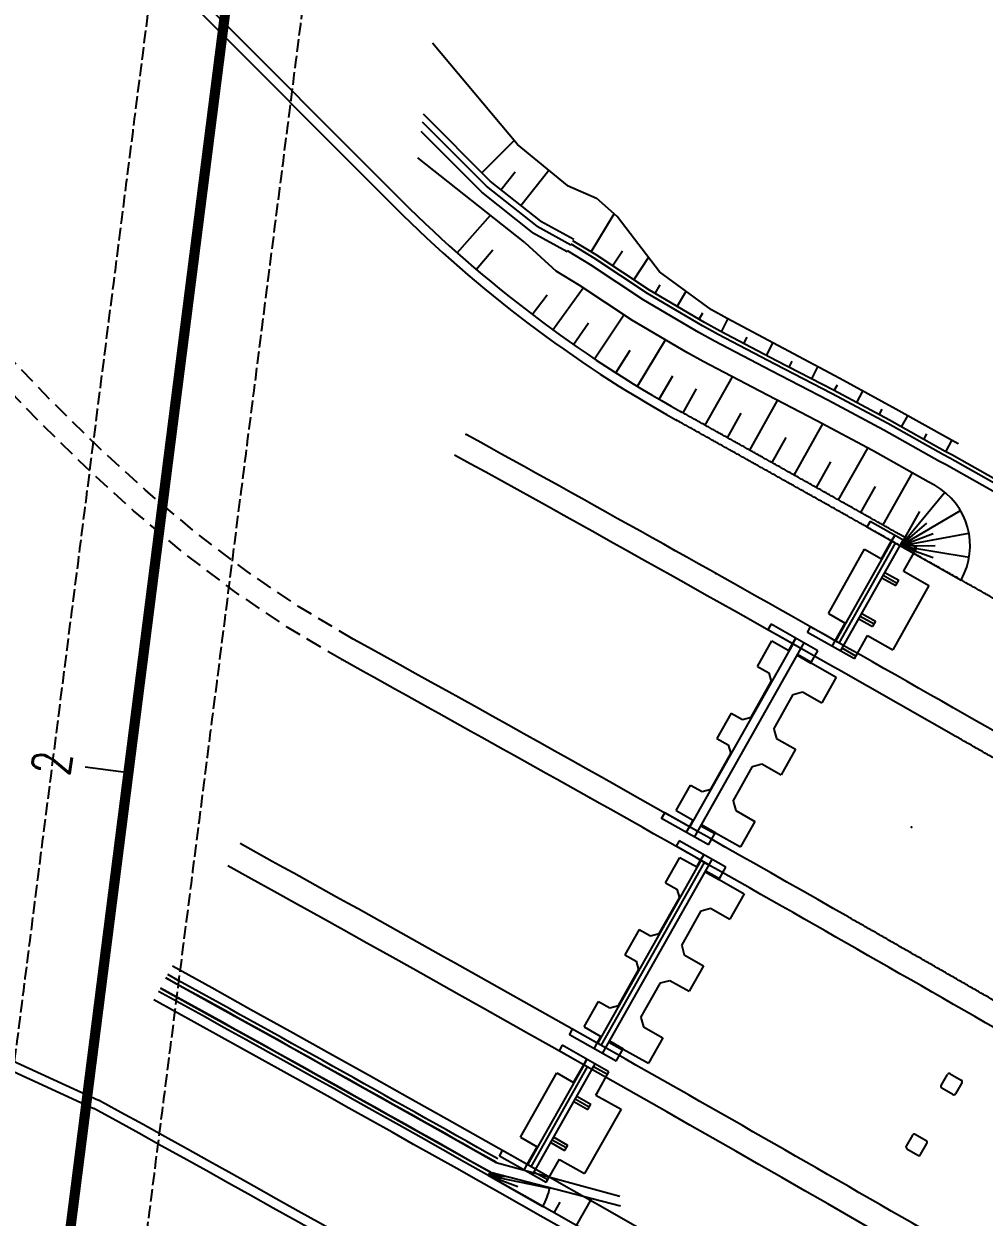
# Model space of a CAD drawing. Header units: inches. Extents: x 499362 to 502582, y 2542122 to 2545349.
# Drawn here: x 500735.1 to 500810.5, y 2543711.2 to 2543804.9 of the extents above; entities that cross this region are included whole.
import ezdxf
from ezdxf.enums import TextEntityAlignment as Align

# ---------------------------------------------------------------- set-up
doc = ezdxf.new("R2010")
doc.units = ezdxf.units.IN
doc.header["$MEASUREMENT"] = 0
doc.linetypes.add('DASHED', pattern=[19.05, 12.7, -6.35])
doc.linetypes.add('SuiDao_XUXIAN', pattern=[1.3, 1, -0.3])
for name, color, linetype in [('0-段落划分', 2, 'Continuous'), ('circle', 3, 'Continuous'), ('station', 6, 'Continuous'), ('zhix', 7, 'Continuous'), ('桥-立柱', 5, 'Continuous'), ('隧道', 6, 'Continuous')]:
    doc.layers.add(name, color=color, linetype=linetype)
doc.styles.add('GTF_XW', font='simplex1.shx', dxfattribs={"width": 0.7, "bigfont": 'hztxt.shx'})

# ---------------------------------------------------------------- blocks, each defined once
blk = doc.blocks.new('A$C035667EC')
at = {"layer": '桥-立柱', "color": 1, "linetype": 'Continuous'}
for p, q in [((500801.532, 2543765.777), (500801.286, 2543765.342)), ((500803.873, 2543763.883), (500801.286, 2543765.342)), ((500805.208, 2543763.705), (500801.532, 2543765.777)), ((500798.844, 2543756.387), (500803.264, 2543764.227)), ((500799.105, 2543756.24), (500803.525, 2543764.08)), ((500799.208, 2543755.608), (500804.119, 2543764.319)), ((500802.434, 2543762.858), (500803.22, 2543764.252)), ((500803.22, 2543764.252), (500803.466, 2543764.687)), ((500803.466, 2543764.687), (500803.22, 2543764.252)), ((500805.085, 2543763.487), (500803.996, 2543764.101)), ((500798.258, 2543758.554), (500801.106, 2543763.607)), ((500801.106, 2543763.607), (500802.434, 2543762.858)), ((500804.324, 2543762.137), (500805.208, 2543763.705)), ((500804.167, 2543761.858), (500804.324, 2543762.137)), ((500802.453, 2543761.363), (500803.542, 2543760.749)), ((500802.567, 2543761.566), (500803.656, 2543760.952)), ((500802.69, 2543761.784), (500803.779, 2543761.17)), ((500803.542, 2543760.749), (500803.779, 2543761.17)), ((500804.177, 2543761.876), (500806.158, 2543760.758)), ((500806.158, 2543760.758), (500803.31, 2543755.706)), ((500798.258, 2543758.554), (500799.586, 2543757.805)), ((500800.76, 2543758.36), (500801.849, 2543757.747)), ((500800.874, 2543758.564), (500801.963, 2543757.95)), ((500793.759, 2543757.708), (500793.513, 2543757.272)), ((500797.435, 2543755.636), (500793.759, 2543757.708)), ((500796.621, 2543757.066), (500796.866, 2543757.502)), ((500799.454, 2543756.043), (500796.866, 2543757.502)), ((500798.798, 2543756.408), (500799.586, 2543757.805)), ((500800.637, 2543758.143), (500801.726, 2543757.529)), ((500801.963, 2543757.95), (500801.726, 2543757.529)), ((500796.101, 2543755.814), (500793.513, 2543757.272)), ((500795.447, 2543756.182), (500795.693, 2543756.618)), ((500795.693, 2543756.618), (500795.447, 2543756.182)), ((500800.297, 2543754.994), (500796.621, 2543757.066)), ((500800.297, 2543754.994), (500801.338, 2543756.841)), ((500801.328, 2543756.823), (500803.31, 2543755.706)), ((500787.39, 2543741.783), (500795.491, 2543756.158)), ((500787.754, 2543741.004), (500796.346, 2543756.25)), ((500792.695, 2543754.405), (500793.824, 2543756.408)), ((500793.824, 2543756.408), (500795.153, 2543755.659)), ((500795.153, 2543755.659), (500795.447, 2543756.182)), ((500797.042, 2543754.939), (500797.435, 2543755.636)), ((500798.555, 2543755.976), (500798.8, 2543756.412)), ((500800.42, 2543755.212), (500799.331, 2543755.825)), ((500795.796, 2543755.274), (500796.885, 2543754.66)), ((500795.845, 2543755.361), (500796.934, 2543754.747)), ((500796.885, 2543754.66), (500797.042, 2543754.939)), ((500796.895, 2543754.678), (500798.877, 2543753.561)), ((500792.695, 2543754.405), (500793.588, 2543753.901)), ((500793.588, 2543753.901), (500793.778, 2543753.22)), ((500792.207, 2543750.432), (500793.778, 2543753.22)), ((500798.877, 2543753.561), (500797.748, 2543751.557)), ((500793.969, 2543749.485), (500795.501, 2543752.203)), ((500795.501, 2543752.203), (500796.236, 2543752.409)), ((500796.236, 2543752.409), (500797.748, 2543751.557)), ((500790.633, 2543750.746), (500789.503, 2543748.742)), ((500790.633, 2543750.746), (500791.526, 2543750.242)), ((500791.526, 2543750.242), (500792.207, 2543750.432)), ((500793.969, 2543749.485), (500794.174, 2543748.75)), ((500789.503, 2543748.742), (500790.396, 2543748.239)), ((500790.396, 2543748.239), (500790.587, 2543747.558)), ((500794.174, 2543748.75), (500795.686, 2543747.898)), ((500789.015, 2543744.77), (500790.587, 2543747.558)), ((500795.686, 2543747.898), (500794.556, 2543745.894)), ((500790.777, 2543743.823), (500792.309, 2543746.541)), ((500792.309, 2543746.541), (500793.045, 2543746.746)), ((500793.045, 2543746.746), (500794.556, 2543745.894)), ((500786.312, 2543743.079), (500787.441, 2543745.083)), ((500787.441, 2543745.083), (500788.334, 2543744.58)), ((500788.334, 2543744.58), (500789.015, 2543744.77)), ((500790.777, 2543743.823), (500790.983, 2543743.087)), ((500785.166, 2543742.462), (500785.412, 2543742.898)), ((500788.843, 2543740.39), (500785.166, 2543742.462)), ((500787.999, 2543741.44), (500785.412, 2543742.898)), ((500786.312, 2543743.079), (500787.641, 2543742.331)), ((500790.983, 2543743.087), (500792.494, 2543742.235)), ((500787.1, 2543741.372), (500787.346, 2543741.808)), ((500787.344, 2543741.805), (500787.641, 2543742.331)), ((500788.255, 2543741.893), (500789.344, 2543741.279)), ((500788.304, 2543741.98), (500789.393, 2543741.366)), ((500792.494, 2543742.235), (500791.365, 2543740.232)), ((500786.542, 2543740.714), (500786.296, 2543740.279)), ((500790.215, 2543738.636), (500786.542, 2543740.714)), ((500788.843, 2543740.39), (500789.393, 2543741.366)), ((500789.383, 2543741.349), (500791.365, 2543740.232)), ((500788.881, 2543738.816), (500786.296, 2543740.279)), ((500788.228, 2543739.186), (500788.474, 2543739.621)), ((500788.474, 2543739.621), (500788.228, 2543739.186)), ((500780.147, 2543724.8), (500788.272, 2543739.161)), ((500780.408, 2543724.652), (500788.533, 2543739.013)), ((500780.51, 2543724.02), (500789.127, 2543739.252)), ((500785.473, 2543737.412), (500786.605, 2543739.414)), ((500786.605, 2543739.414), (500787.933, 2543738.663)), ((500787.933, 2543738.663), (500788.228, 2543739.186)), ((500789.821, 2543737.94), (500790.215, 2543738.636)), ((500788.576, 2543738.277), (500789.663, 2543737.661)), ((500788.625, 2543738.364), (500789.713, 2543737.748)), ((500789.663, 2543737.661), (500789.821, 2543737.94)), ((500789.673, 2543737.679), (500791.653, 2543736.558)), ((500785.473, 2543737.412), (500786.365, 2543736.908)), ((500786.365, 2543736.908), (500786.554, 2543736.226)), ((500784.978, 2543733.441), (500786.554, 2543736.226)), ((500791.653, 2543736.558), (500790.521, 2543734.557)), ((500786.739, 2543732.491), (500788.275, 2543735.207)), ((500788.275, 2543735.207), (500789.011, 2543735.411)), ((500789.011, 2543735.411), (500790.521, 2543734.557)), ((500783.405, 2543733.757), (500782.272, 2543731.755)), ((500783.405, 2543733.757), (500784.297, 2543733.252)), ((500784.297, 2543733.252), (500784.978, 2543733.441)), ((500786.739, 2543732.491), (500786.943, 2543731.755)), ((500782.272, 2543731.755), (500783.164, 2543731.25)), ((500783.164, 2543731.25), (500783.353, 2543730.569)), ((500786.943, 2543731.755), (500788.453, 2543730.901)), ((500781.778, 2543727.784), (500783.353, 2543730.569)), ((500788.453, 2543730.901), (500787.32, 2543728.899)), ((500783.538, 2543726.834), (500785.074, 2543729.549)), ((500785.074, 2543729.549), (500785.81, 2543729.753)), ((500785.81, 2543729.753), (500787.32, 2543728.899)), ((500779.072, 2543726.098), (500780.204, 2543728.099)), ((500780.204, 2543728.099), (500781.096, 2543727.595)), ((500781.096, 2543727.595), (500781.778, 2543727.784)), ((500783.538, 2543726.834), (500783.742, 2543726.098)), ((500777.925, 2543725.482), (500778.171, 2543725.918)), ((500780.756, 2543724.455), (500778.171, 2543725.918)), ((500779.072, 2543726.098), (500780.399, 2543725.347)), ((500783.742, 2543726.098), (500785.252, 2543725.244)), ((500777.356, 2543724.655), (500777.11, 2543724.22)), ((500781.029, 2543722.578), (500777.356, 2543724.655)), ((500781.598, 2543723.405), (500777.925, 2543725.482)), ((500779.857, 2543724.389), (500780.103, 2543724.825)), ((500780.102, 2543724.821), (500780.399, 2543725.347)), ((500781.012, 2543724.908), (500782.1, 2543724.292)), ((500781.062, 2543724.995), (500782.149, 2543724.379)), ((500785.252, 2543725.244), (500784.12, 2543723.242)), ((500779.695, 2543722.758), (500777.11, 2543724.22)), ((500781.598, 2543723.405), (500782.149, 2543724.379)), ((500782.14, 2543724.362), (500784.12, 2543723.242)), ((500774.654, 2543715.269), (500779.085, 2543723.103)), ((500774.915, 2543715.121), (500779.346, 2543722.955)), ((500775.017, 2543714.489), (500779.941, 2543723.193)), ((500778.254, 2543721.735), (500779.042, 2543723.127)), ((500779.042, 2543723.127), (500779.288, 2543723.562)), ((500779.288, 2543723.562), (500779.042, 2543723.127)), ((500780.906, 2543722.36), (500779.818, 2543722.976)), ((500774.071, 2543717.437), (500776.927, 2543722.485)), ((500776.927, 2543722.485), (500778.254, 2543721.735)), ((500780.142, 2543721.011), (500781.029, 2543722.578)), ((500807.115, 2543721.5), (500807.615, 2543722.366)), ((500807.819, 2543722.421), (500808.686, 2543721.922)), ((500779.985, 2543720.732), (500780.142, 2543721.011)), ((500808.037, 2543720.796), (500807.17, 2543721.295)), ((500808.741, 2543721.717), (500808.242, 2543720.851)), ((500778.27, 2543720.24), (500779.358, 2543719.624)), ((500778.385, 2543720.443), (500779.473, 2543719.827)), ((500778.508, 2543720.66), (500779.596, 2543720.045)), ((500779.358, 2543719.624), (500779.596, 2543720.045)), ((500779.995, 2543720.75), (500781.975, 2543719.63)), ((500781.975, 2543719.63), (500779.119, 2543714.582)), ((500774.071, 2543717.437), (500775.398, 2543716.686)), ((500776.573, 2543717.24), (500777.661, 2543716.624)), ((500776.688, 2543717.443), (500777.776, 2543716.827)), ((500804.869, 2543717.601), (500804.37, 2543716.734)), ((500805.94, 2543717.157), (500805.074, 2543717.656)), ((500772.432, 2543715.952), (500772.678, 2543716.387)), ((500775.263, 2543714.924), (500772.678, 2543716.387)), ((500774.609, 2543715.29), (500775.398, 2543716.686)), ((500776.45, 2543717.022), (500777.538, 2543716.407)), ((500777.776, 2543716.827), (500777.538, 2543716.407)), ((500804.425, 2543716.529), (500805.291, 2543716.03)), ((500805.496, 2543716.085), (500805.995, 2543716.952)), ((500776.105, 2543713.874), (500772.432, 2543715.952)), ((500774.364, 2543714.859), (500774.61, 2543715.294)), ((500776.105, 2543713.874), (500777.149, 2543715.719)), ((500777.139, 2543715.702), (500779.119, 2543714.582)), ((500776.228, 2543714.091), (500775.14, 2543714.707))]:
    blk.add_line(p, q, dxfattribs=at)
for centre, start, end in [((500807.745, 2543722.291), 60.05149, 150.05149), ((500808.611, 2543721.792), 330.05149, 60.05149), ((500807.245, 2543721.425), 150.05149, 240.05149), ((500808.112, 2543720.926), 240.05149, 330.05149), ((500804.999, 2543717.526), 60.05149, 150.05149), ((500805.865, 2543717.027), 330.05149, 60.05149), ((500804.5, 2543716.659), 150.05149, 240.05149), ((500805.366, 2543716.16), 240.05149, 330.05149)]:
    blk.add_arc(centre, 0.15, start, end, dxfattribs=at)
blk = doc.blocks.new('A$C3A006F90')
at = {"layer": '0-段落划分', "color": 2}
for p, q in [((500693.426, 2543861.396), (500764.206, 2543790.467)), ((500693.957, 2543861.925), (500764.737, 2543790.997)), ((500634.791, 2543768.902), (500740.948, 2543720.356)), ((500634.497, 2543768.212), (500740.586, 2543719.699))]:
    blk.add_line(p, q, dxfattribs=at)
at = {"layer": '0-段落划分', "color": 2, "linetype": 'Continuous'}
for p, q in [((500771.053, 2543793.166), (500773.589, 2543795.703)), ((500772.55, 2543791.844), (500773.658, 2543793.242)), ((500774.118, 2543790.602), (500776.31, 2543793.37)), ((500777.775, 2543792.165), (500780.046, 2543791.17)), ((500769.101, 2543786.88), (500771.716, 2543789.827)), ((500775.685, 2543789.36), (500778.261, 2543787.937)), ((500779.631, 2543786.956), (500781.441, 2543789.939)), ((500775.028, 2543788.478), (500777.735, 2543786.983)), ((500775.386, 2543788.959), (500778.022, 2543787.504)), ((500774.43, 2543787.676), (500776.879, 2543785.433)), ((500770.61, 2543785.567), (500771.916, 2543787.1)), ((500781.308, 2543785.866), (500782.08, 2543787.031)), ((500782.975, 2543784.761), (500784.139, 2543786.517)), ((500775.002, 2543782.034), (500776.181, 2543783.588)), ((500776.608, 2543780.841), (500779, 2543784.128)), ((500784.658, 2543783.681), (500785.06, 2543784.366)), ((500786.382, 2543782.668), (500787.081, 2543783.859)), ((500779.889, 2543778.554), (500782.196, 2543782.011)), ((500788.107, 2543781.656), (500788.404, 2543782.161)), ((500778.237, 2543779.681), (500779.417, 2543781.375)), ((500789.855, 2543780.684), (500790.375, 2543781.676)), ((500783.26, 2543776.401), (500785.477, 2543780.034)), ((500791.626, 2543779.755), (500791.883, 2543780.245)), ((500781.563, 2543777.461), (500782.695, 2543779.232)), ((500793.398, 2543778.827), (500793.904, 2543779.793)), ((500795.171, 2543777.902), (500795.419, 2543778.379)), ((500784.977, 2543775.376), (500786.053, 2543777.22)), ((500788.594, 2543773.336), (500790.722, 2543777.147)), ((500796.947, 2543776.981), (500797.433, 2543777.919)), ((500786.848, 2543774.311), (500787.898, 2543776.194)), ((500798.721, 2543776.059), (500798.967, 2543776.517)), ((500792.086, 2543771.384), (500794.274, 2543775.293)), ((500800.483, 2543775.112), (500800.97, 2543776.018)), ((500790.34, 2543772.361), (500791.418, 2543774.289)), ((500802.244, 2543774.164), (500802.485, 2543774.613)), ((500795.575, 2543769.429), (500797.826, 2543773.44)), ((500803.997, 2543773.202), (500804.492, 2543774.087)), ((500793.831, 2543770.407), (500794.941, 2543772.389)), ((500805.743, 2543772.227), (500805.99, 2543772.669)), ((500799.063, 2543767.47), (500801.354, 2543771.543)), ((500807.49, 2543771.253), (500807.961, 2543772.146)), ((500797.319, 2543768.45), (500798.455, 2543770.471)), ((500802.549, 2543765.508), (500804.852, 2543769.597)), ((500800.806, 2543766.49), (500801.955, 2543768.531)), ((500803.922, 2543763.874), (500807.397, 2543768.089)), ((500803.922, 2543763.874), (500808.628, 2543766.647)), ((500803.922, 2543763.874), (500805.267, 2543766.251)), ((500804.291, 2543764.526), (500805.452, 2543766.577)), ((500803.922, 2543763.874), (500805.999, 2543765.648)), ((500803.922, 2543763.874), (500809.293, 2543764.872)), ((500803.922, 2543763.874), (500806.48, 2543764.831)), ((500803.922, 2543763.874), (500806.653, 2543763.899)), ((500803.922, 2543763.874), (500808.679, 2543761.188)), ((500803.922, 2543763.874), (500806.497, 2543762.964)), ((500803.922, 2543763.874), (500809.311, 2543762.976)), ((500772.168, 2543715.467), (500781.881, 2543712.821)), ((500771.578, 2543714.422), (500771.726, 2543714.684)), ((500771.578, 2543714.422), (500771.775, 2543714.671)), ((500771.578, 2543714.422), (500771.833, 2543714.656)), ((500771.578, 2543714.422), (500771.903, 2543714.638)), ((500771.578, 2543714.422), (500771.997, 2543714.614)), ((500771.578, 2543714.422), (500772.137, 2543714.578)), ((500771.578, 2543714.422), (500772.382, 2543714.515)), ((500771.578, 2543714.422), (500775.841, 2543712.012)), ((500771.578, 2543714.422), (500773.872, 2543713.566)), ((500771.578, 2543714.422), (500776.378, 2543713.448)), ((500771.578, 2543714.422), (500772.973, 2543714.362)), ((500771.726, 2543714.684), (500781.941, 2543712.051)), ((500778.474, 2543710.519), (500779.675, 2543712.635)), ((500776.734, 2543711.506), (500777.201, 2543712.329))]:
    blk.add_line(p, q, dxfattribs=at)
at = {"layer": '0-段落划分', "color": 2, "linetype": 'DASHED', "lineweight": -3, "ltscale": 0.1, "flags": 128}
for points in [[(500760.934, 2543756.555), (500756.647, 2543759.106), (500752.505, 2543761.923), (500748.494, 2543764.983), (500744.599, 2543768.263), (500740.807, 2543771.738), (500737.104, 2543775.386), (500733.475, 2543779.182), (500729.907, 2543783.102), (500726.387, 2543787.123), (500722.9, 2543791.221), (500719.434, 2543795.371), (500715.977, 2543799.549), (500712.513, 2543803.731), (500709.032, 2543807.893), (500705.52, 2543812.01), (500701.965, 2543816.058), (500698.355, 2543820.012), (500694.677, 2543823.848), (500690.919, 2543827.54), (500687.07, 2543831.064), (500683.117, 2543834.396), (500679.05, 2543837.509), (500674.856, 2543840.38), (500670.525, 2543842.982), (500667.631, 2543844.518)], [(500760.04, 2543754.935), (500755.755, 2543757.483), (500751.613, 2543760.295), (500747.6, 2543763.347), (500743.703, 2543766.616), (500739.908, 2543770.079), (500736.2, 2543773.712), (500732.566, 2543777.492), (500728.992, 2543781.395), (500725.465, 2543785.398), (500721.972, 2543789.476), (500718.499, 2543793.606), (500715.034, 2543797.764), (500711.564, 2543801.926), (500708.076, 2543806.068), (500704.557, 2543810.165), (500700.996, 2543814.194), (500697.38, 2543818.13), (500693.697, 2543821.948), (500689.935, 2543825.625), (500686.082, 2543829.135), (500682.127, 2543832.454), (500678.058, 2543835.558), (500673.865, 2543838.421), (500669.535, 2543841.019), (500666.642, 2543842.553)]]:
    blk.add_lwpolyline(points, dxfattribs=at)
at = {"layer": '0-段落划分', "color": 2, "linetype": 'Continuous', "flags": 128}
for points in [[(500777.775, 2543792.165), (500773.849, 2543795.394), (500767.163, 2543803.331)], [(500775.685, 2543789.36), (500771.708, 2543792.511), (500766.453, 2543797.765)], [(500775.386, 2543788.959), (500771.41, 2543792.11), (500766.374, 2543797.145)], [(500775.028, 2543788.478), (500771.052, 2543791.628), (500766.279, 2543796.401)], [(500774.43, 2543787.676), (500766.017, 2543794.343)], [(500775.386, 2543788.959), (500771.41, 2543792.11), (500770.781, 2543792.739)], [(500775.028, 2543788.478), (500771.052, 2543791.628), (500770.679, 2543792.002)], [(500808.453, 2543771.88), (500808.438, 2543771.889), (500808.438, 2543771.889), (500807.93, 2543772.162), (500807.93, 2543772.162), (500803.558, 2543774.61), (500799.156, 2543777.006), (500794.727, 2543779.354), (500790.303, 2543781.715), (500789.076, 2543782.391), (500789.076, 2543782.391), (500785.004, 2543785.388), (500781.674, 2543789.733), (500780.046, 2543791.17)], [(500815.403, 2543766.458), (500807.797, 2543770.752), (500807.797, 2543770.752), (500807.287, 2543771.021), (500807.287, 2543771.021), (500802.914, 2543773.464), (500798.501, 2543775.837), (500794.051, 2543778.146), (500789.611, 2543780.473), (500788.383, 2543781.147), (500788.383, 2543781.147), (500784.058, 2543783.685), (500779.866, 2543786.463), (500778.054, 2543787.562)], [(500815.402, 2543766.803), (500807.945, 2543771.013), (500807.945, 2543771.013), (500807.434, 2543771.283), (500807.434, 2543771.283), (500803.061, 2543773.725), (500798.647, 2543776.099), (500794.197, 2543778.408), (500789.757, 2543780.735), (500788.529, 2543781.409), (500788.529, 2543781.409), (500784.204, 2543783.947), (500780.011, 2543786.725), (500778.199, 2543787.824)], [(500815.382, 2543765.781), (500807.503, 2543770.229), (500807.503, 2543770.229), (500806.992, 2543770.499), (500806.992, 2543770.499), (500802.62, 2543772.941), (500798.207, 2543775.314), (500793.758, 2543777.622), (500789.318, 2543779.949), (500788.091, 2543780.622), (500788.091, 2543780.622), (500783.767, 2543783.16), (500779.575, 2543785.938), (500777.764, 2543787.036)], [(500806.613, 2543768.628), (500806.603, 2543768.633), (500806.603, 2543768.633), (500806.093, 2543768.903), (500806.093, 2543768.903), (500801.722, 2543771.345), (500797.311, 2543773.717), (500792.864, 2543776.024), (500788.427, 2543778.35), (500787.2, 2543779.023), (500787.2, 2543779.023), (500782.879, 2543781.559), (500778.689, 2543784.335), (500776.879, 2543785.433)], [(500746.241, 2543729.942), (500750.604, 2543727.529), (500754.962, 2543725.108), (500759.318, 2543722.681), (500763.669, 2543720.248), (500768.016, 2543717.807), (500768.016, 2543717.807)], [(500746.241, 2543729.942), (500750.604, 2543727.529), (500754.962, 2543725.108), (500759.318, 2543722.681), (500763.669, 2543720.248), (500768.016, 2543717.807), (500768.016, 2543717.807)], [(500745.806, 2543729.154), (500750.167, 2543726.741), (500754.525, 2543724.322), (500758.879, 2543721.896), (500763.229, 2543719.462), (500767.575, 2543717.022), (500767.575, 2543717.022)], [(500745.806, 2543729.154), (500750.167, 2543726.741), (500754.525, 2543724.322), (500758.879, 2543721.896), (500763.229, 2543719.462), (500767.575, 2543717.022), (500767.575, 2543717.022)], [(500768.016, 2543717.807), (500772.168, 2543715.467)], [(500768.016, 2543717.807), (500772.168, 2543715.467)], [(500767.575, 2543717.022), (500771.726, 2543714.684)], [(500767.575, 2543717.022), (500771.726, 2543714.684)]]:
    blk.add_lwpolyline(points, dxfattribs=at)
at = {"layer": '0-段落划分', "color": 2, "flags": 128}
for points in [[(500804.291, 2543764.526, -0.00001), (500804.098, 2543764.635, -0.000019), (500803.759, 2543764.826, -0.000019), (500803.421, 2543765.017, -0.000019), (500803.082, 2543765.208, -0.000019), (500802.743, 2543765.399, -0.000019), (500802.404, 2543765.59, -0.000019), (500802.065, 2543765.781, -0.00002), (500801.726, 2543765.972, -0.00002), (500801.387, 2543766.163, -0.00002), (500801.048, 2543766.353, -0.00002), (500800.709, 2543766.544, -0.00002), (500800.37, 2543766.735, -0.00002), (500800.031, 2543766.926, -0.000021), (500799.692, 2543767.116, -0.000021), (500799.353, 2543767.307, -0.000021), (500799.013, 2543767.498, -0.000021), (500798.674, 2543767.688, -0.000021), (500798.335, 2543767.879, -0.000021), (500797.996, 2543768.07, -0.000022), (500797.657, 2543768.26, -0.000022), (500797.318, 2543768.451, -0.000022), (500796.978, 2543768.641, -0.000022), (500796.639, 2543768.832, -0.000022), (500796.3, 2543769.022, -0.000022), (500795.961, 2543769.213, -0.000023), (500795.621, 2543769.403, -0.000023), (500795.282, 2543769.593, -0.000023), (500794.943, 2543769.784, -0.000023), (500794.603, 2543769.974, -0.000023), (500794.264, 2543770.164, -0.000023), (500793.925, 2543770.354, -0.000024), (500793.585, 2543770.545, -0.000024), (500793.246, 2543770.735, -0.000024), (500792.907, 2543770.925, -0.000024), (500792.567, 2543771.115, -0.000024), (500792.228, 2543771.305, -0.000024), (500791.888, 2543771.495, -0.000025), (500791.549, 2543771.685, -0.000025), (500791.209, 2543771.875, -0.000025), (500790.87, 2543772.065, -0.000025), (500790.53, 2543772.255, -0.000025), (500790.19, 2543772.445, -0.000025), (500789.851, 2543772.635, -0.000026), (500789.511, 2543772.824, -0.000026), (500789.171, 2543773.014, -0.000026), (500788.832, 2543773.204, -0.000026), (500788.492, 2543773.394, -0.000026), (500788.152, 2543773.583, -0.000026), (500787.813, 2543773.773, -0.000027), (500787.473, 2543773.962, -0.000027), (500787.133, 2543774.152, -0.000027), (500786.657, 2543774.418)], [(500812.873, 2543758.816, -0.000014), (500812.535, 2543759.008, -0.000014), (500812.196, 2543759.199, -0.000014), (500811.858, 2543759.391, -0.000015), (500811.519, 2543759.582, -0.000015), (500811.181, 2543759.774, -0.000015), (500810.842, 2543759.965, -0.000015), (500810.504, 2543760.157, -0.000015), (500810.165, 2543760.348, -0.000015), (500809.827, 2543760.54, -0.000016), (500809.488, 2543760.731, -0.000016), (500809.149, 2543760.922, -0.000016), (500808.811, 2543761.114, -0.000016), (500808.472, 2543761.305, -0.000016), (500808.134, 2543761.496, -0.000016), (500807.795, 2543761.688, -0.000017), (500807.456, 2543761.879, -0.000017), (500807.118, 2543762.07, -0.000017), (500806.779, 2543762.262, -0.000017), (500806.44, 2543762.453, -0.000017), (500806.101, 2543762.644, -0.000017), (500805.763, 2543762.835, -0.000018), (500805.424, 2543763.026, -0.000018), (500805.085, 2543763.217, -0.000018), (500804.746, 2543763.409, -0.000018), (500804.408, 2543763.6, -0.000018), (500804.069, 2543763.791, -0.000018), (500803.73, 2543763.982, -0.000019), (500803.391, 2543764.173, -0.000019), (500803.052, 2543764.364, -0.000019), (500802.713, 2543764.555, -0.000019), (500802.375, 2543764.746, -0.000019), (500802.036, 2543764.936, -0.000019), (500801.697, 2543765.127, -0.00002), (500801.358, 2543765.318, -0.00002), (500801.019, 2543765.509, -0.00002), (500800.68, 2543765.7, -0.00002), (500800.341, 2543765.891, -0.00002), (500800.002, 2543766.081, -0.00002), (500799.663, 2543766.272, -0.000021), (500799.324, 2543766.463, -0.000021), (500798.985, 2543766.653, -0.000021), (500798.646, 2543766.844, -0.000021), (500798.307, 2543767.035, -0.000021), (500797.968, 2543767.225, -0.000021), (500797.629, 2543767.416, -0.000022), (500797.289, 2543767.606, -0.000022), (500796.95, 2543767.797, -0.000022), (500796.611, 2543767.987, -0.000022), (500796.272, 2543768.178, -0.000022), (500795.933, 2543768.368, -0.000022), (500795.594, 2543768.559, -0.000023), (500795.254, 2543768.749, -0.000023), (500794.915, 2543768.939, -0.000023), (500794.576, 2543769.129, -0.000023), (500794.237, 2543769.32, -0.000023), (500793.897, 2543769.51, -0.000023), (500793.558, 2543769.7, -0.000024), (500793.219, 2543769.89, -0.000024), (500792.879, 2543770.08, -0.000024), (500792.54, 2543770.271, -0.000024), (500792.201, 2543770.461, -0.000024), (500791.861, 2543770.651, -0.000024), (500791.522, 2543770.841, -0.000025), (500791.182, 2543771.031, -0.000025), (500790.843, 2543771.221, -0.000025), (500790.503, 2543771.41, -0.000025), (500790.164, 2543771.6, -0.000025), (500789.824, 2543771.79, -0.000025), (500789.485, 2543771.98, -0.000026), (500789.145, 2543772.17, -0.000026), (500788.806, 2543772.359, -0.000026), (500788.466, 2543772.549, -0.000026), (500788.126, 2543772.739, -0.000026), (500787.787, 2543772.928, -0.000026), (500787.447, 2543773.118, -0.000027), (500787.107, 2543773.308, -0.000027), (500786.768, 2543773.497, -0.000027), (500786.291, 2543773.763)], [(500811.515, 2543747.051, -0.000033), (500811.128, 2543747.272, -0.000033), (500810.741, 2543747.493, -0.000033), (500810.354, 2543747.714, -0.000034), (500809.968, 2543747.936, -0.000034), (500809.581, 2543748.157, -0.000034), (500809.194, 2543748.378, -0.000034), (500808.807, 2543748.598, -0.000034), (500808.42, 2543748.819, -0.000035), (500808.033, 2543749.04, -0.000035)], [(500811.78, 2543727.874, -0.000029), (500811.395, 2543728.095, -0.000029), (500811.011, 2543728.316, -0.000029), (500810.627, 2543728.538, -0.000029), (500810.242, 2543728.759, -0.00003), (500809.858, 2543728.98, -0.00003), (500809.473, 2543729.201, -0.00003), (500809.089, 2543729.422, -0.00003), (500808.704, 2543729.643, -0.00003), (500808.32, 2543729.864, -0.000031), (500807.935, 2543730.084, -0.000031), (500807.551, 2543730.305, -0.000031), (500807.166, 2543730.526, -0.000031), (500806.782, 2543730.747, -0.000031), (500806.397, 2543730.967, -0.000032), (500806.012, 2543731.188, -0.000032), (500805.628, 2543731.408, -0.000032), (500805.243, 2543731.629, -0.000032), (500804.858, 2543731.849, -0.000032), (500804.473, 2543732.07, -0.000033), (500804.089, 2543732.29, -0.000033), (500803.704, 2543732.51, -0.000033), (500803.319, 2543732.73, -0.000033), (500802.934, 2543732.95, -0.000033), (500802.549, 2543733.171, -0.000033), (500802.164, 2543733.391, -0.000034), (500801.779, 2543733.611, -0.000034), (500801.395, 2543733.831, -0.000034), (500801.01, 2543734.05, -0.000034), (500800.625, 2543734.27, -0.000034), (500800.24, 2543734.49, -0.000035), (500799.855, 2543734.71, -0.000035)]]:
    blk.add_lwpolyline(points, format="xyb", dxfattribs=at)
at = {"layer": '0-段落划分', "color": 2}
for centre, radius, start, end in [((500834.991, 2543861.103), 100, 224.93977, 240.85665), ((500834.991, 2543861.103), 99.25, 224.93977, 240.85665), ((499218.531, 2540962.97), 3209.451, 59.902336, 61.095892), ((499218.531, 2540962.97), 3207.601, 60.294509, 61.095892), ((499218.531, 2540962.97), 3191.101, 60.294509, 61.095892), ((499218.531, 2540962.97), 3189.251, 59.98369, 61.095892), ((499218.531, 2540962.97), 3172.751, 59.98369, 61.095892), ((499218.531, 2540962.97), 3170.751, 56.28488, 61.095892), ((499218.531, 2540962.97), 3161.001, 60.557763, 61.095892), ((499218.531, 2540962.97), 3161.751, 52.926719, 61.095892), ((499218.531, 2540962.97), 3159.501, 56.533146, 61.095892), ((499218.531, 2540962.97), 3158.751, 56.580879, 61.095892), ((499218.531, 2540962.97), 3149.751, 56.455063, 61.095892), ((499218.531, 2540962.97), 3149.001, 56.407107, 61.095892)]:
    blk.add_arc(centre, radius, start, end, dxfattribs=at)
at = {"layer": '0-段落划分', "color": 2, "linetype": 'Continuous'}
for centre, radius, start, end in [((500803.922, 2543763.874), 5.463, 330.55639, 60.48892), ((499218.531, 2540962.97), 3160.701, 60.557613, 61.095892), ((499218.531, 2540962.97), 3159.801, 60.557613, 61.095892), ((500771.578, 2543714.422), 4.898, 330.5132, 348.94012)]:
    blk.add_arc(centre, radius, start, end, dxfattribs=at)
for p in [(500769.804, 2543772.619), (500789.409, 2543761.705), (500797.046, 2543757.405), (500760.04, 2543754.935), (500779.522, 2543744.09), (500804.775, 2543741.774), (500787.111, 2543739.817)]:
    blk.add_point(p, dxfattribs=at)
blk.add_blockref('A$C035667EC', (0, 0), dxfattribs=at)

msp = doc.modelspace()

# ---------------------------------------------------------------- linework, layer by layer
at = {"layer": 'circle', "flags": 128}
msp.add_lwpolyline([(501098.743, 2542641.999), (501070.025, 2543056.238), (500722.147, 2543579.966), (500789.695, 2544110.557), (500796.253, 2544564.61), (500780.137, 2544704.358), (500785.154, 2545040.056)], dxfattribs=at)
at = {"layer": 'station'}
msp.add_line((500743.291, 2543746.05), (500739.889, 2543746.483), dxfattribs=at)
at = {"layer": 'zhix', "const_width": 0.8, "flags": 128}
msp.add_lwpolyline([(500738.359, 2543707.314), (500779.058, 2544027.005, 0.028053)], format="xyb", dxfattribs=at)
at = {"layer": '隧道', "linetype": 'SuiDao_XUXIAN', "flags": 128}
for points in [[(500744.745, 2543546.658), (500744.369, 2543547.61), (500743.998, 2543548.565), (500743.63, 2543549.52), (500743.267, 2543550.478), (500742.907, 2543551.436), (500742.55, 2543552.396), (500742.198, 2543553.358), (500741.85, 2543554.321), (500741.505, 2543555.285), (500741.165, 2543556.251), (500740.828, 2543557.218), (500740.495, 2543558.186), (500740.166, 2543559.156), (500739.84, 2543560.127), (500739.519, 2543561.099), (500739.202, 2543562.073), (500738.888, 2543563.047), (500738.579, 2543564.023), (500738.273, 2543565.001), (500737.971, 2543565.979), (500737.673, 2543566.959), (500737.379, 2543567.94), (500737.089, 2543568.922), (500736.803, 2543569.905), (500736.521, 2543570.89), (500736.243, 2543571.875), (500735.968, 2543572.862), (500735.698, 2543573.849), (500735.432, 2543574.838), (500735.169, 2543575.828), (500734.911, 2543576.819), (500734.656, 2543577.81), (500734.406, 2543578.803), (500734.159, 2543579.797), (500733.917, 2543580.792), (500733.678, 2543581.788), (500733.443, 2543582.785), (500733.213, 2543583.782), (500732.986, 2543584.781), (500732.763, 2543585.78), (500732.545, 2543586.781), (500732.33, 2543587.782), (500732.119, 2543588.784), (500731.913, 2543589.787), (500731.71, 2543590.791), (500731.512, 2543591.795), (500731.317, 2543592.801), (500731.126, 2543593.807), (500730.94, 2543594.814), (500730.757, 2543595.821), (500730.579, 2543596.83), (500730.405, 2543597.839), (500730.234, 2543598.848), (500730.068, 2543599.859), (500729.906, 2543600.87), (500729.747, 2543601.882), (500729.593, 2543602.894), (500729.443, 2543603.907), (500729.297, 2543604.92), (500729.155, 2543605.934), (500729.017, 2543606.949), (500728.883, 2543607.964), (500728.753, 2543608.98), (500728.627, 2543609.996), (500728.505, 2543611.013), (500728.388, 2543612.03), (500728.274, 2543613.048), (500728.165, 2543614.066), (500728.059, 2543615.085), (500727.958, 2543616.104), (500727.86, 2543617.123), (500727.767, 2543618.143), (500727.678, 2543619.163), (500727.593, 2543620.183), (500727.512, 2543621.204), (500727.435, 2543622.225), (500727.362, 2543623.247), (500727.293, 2543624.268), (500727.229, 2543625.29), (500727.168, 2543626.312), (500727.112, 2543627.335), (500727.059, 2543628.358), (500727.011, 2543629.38), (500726.967, 2543630.403), (500726.927, 2543631.427), (500726.891, 2543632.45), (500726.859, 2543633.474), (500726.831, 2543634.497), (500726.807, 2543635.521), (500726.788, 2543636.545), (500726.772, 2543637.569), (500726.761, 2543638.592), (500726.753, 2543639.616), (500726.75, 2543640.639), (500726.75, 2543641.662), (500726.755, 2543642.684), (500726.763, 2543643.706), (500726.775, 2543644.728), (500726.79, 2543645.749), (500726.809, 2543646.77), (500726.832, 2543647.79), (500726.858, 2543648.811), (500726.888, 2543649.83), (500726.921, 2543650.849), (500726.957, 2543651.868), (500726.996, 2543652.886), (500727.039, 2543653.904), (500727.085, 2543654.921), (500727.134, 2543655.938), (500727.186, 2543656.954), (500727.24, 2543657.97), (500727.298, 2543658.986), (500727.359, 2543660), (500727.422, 2543661.015), (500727.488, 2543662.028), (500727.556, 2543663.042), (500727.628, 2543664.054), (500727.701, 2543665.067), (500727.777, 2543666.078), (500727.856, 2543667.09), (500727.937, 2543668.1), (500728.02, 2543669.11), (500728.105, 2543670.12), (500728.193, 2543671.129), (500728.283, 2543672.137), (500728.374, 2543673.145), (500728.468, 2543674.153), (500728.564, 2543675.16), (500728.661, 2543676.166), (500728.76, 2543677.172), (500728.861, 2543678.178), (500728.964, 2543679.182), (500729.068, 2543680.187), (500729.174, 2543681.191), (500729.282, 2543682.194), (500729.39, 2543683.197), (500729.501, 2543684.199), (500729.612, 2543685.201), (500729.725, 2543686.202), (500729.839, 2543687.203), (500729.954, 2543688.204), (500730.071, 2543689.203), (500730.188, 2543690.203), (500730.306, 2543691.202), (500730.426, 2543692.2), (500730.546, 2543693.199), (500730.667, 2543694.196), (500730.789, 2543695.193), (500730.911, 2543696.19), (500731.034, 2543697.187), (500731.158, 2543698.183), (500731.282, 2543699.178), (500731.406, 2543700.173), (500731.531, 2543701.168), (500731.657, 2543702.162), (500731.783, 2543703.156), (500731.908, 2543704.15), (500732.035, 2543705.143), (500732.161, 2543706.136), (500732.287, 2543707.128), (500732.413, 2543708.12), (500732.54, 2543709.112), (500732.666, 2543710.104), (500732.792, 2543711.096), (500732.919, 2543712.088), (500733.045, 2543713.08), (500733.171, 2543714.072), (500733.297, 2543715.064), (500733.424, 2543716.056), (500733.55, 2543717.048), (500733.676, 2543718.04), (500733.803, 2543719.032), (500733.929, 2543720.024), (500734.055, 2543721.016), (500734.181, 2543722.008), (500734.308, 2543723), (500734.434, 2543723.992), (500734.56, 2543724.984), (500734.687, 2543725.976), (500734.813, 2543726.968), (500734.939, 2543727.96), (500735.065, 2543728.952), (500735.192, 2543729.944), (500735.318, 2543730.936), (500735.444, 2543731.928), (500735.571, 2543732.92), (500735.697, 2543733.912), (500735.823, 2543734.904), (500735.949, 2543735.896), (500736.076, 2543736.888), (500736.202, 2543737.88), (500736.328, 2543738.872), (500736.455, 2543739.864), (500736.581, 2543740.856), (500736.707, 2543741.848), (500736.833, 2543742.84), (500736.96, 2543743.832), (500737.086, 2543744.824), (500737.212, 2543745.816), (500737.339, 2543746.808), (500737.465, 2543747.8), (500737.591, 2543748.792), (500737.717, 2543749.784), (500737.844, 2543750.776), (500737.97, 2543751.768), (500738.096, 2543752.76), (500738.223, 2543753.752), (500738.349, 2543754.744), (500738.475, 2543755.736), (500738.601, 2543756.728), (500738.728, 2543757.72), (500738.854, 2543758.712), (500738.98, 2543759.704), (500739.107, 2543760.696), (500739.233, 2543761.688), (500739.359, 2543762.68), (500739.486, 2543763.672), (500739.612, 2543764.664), (500739.738, 2543765.656), (500739.864, 2543766.648), (500739.991, 2543767.64), (500740.117, 2543768.632), (500740.243, 2543769.624), (500740.37, 2543770.616), (500740.496, 2543771.608), (500740.622, 2543772.6), (500740.748, 2543773.592), (500740.875, 2543774.584), (500741.001, 2543775.576), (500741.127, 2543776.568), (500741.254, 2543777.56), (500741.38, 2543778.552), (500741.506, 2543779.544), (500741.632, 2543780.536), (500741.759, 2543781.528), (500741.885, 2543782.52), (500742.011, 2543783.512), (500742.138, 2543784.504), (500742.264, 2543785.496), (500742.39, 2543786.488), (500742.516, 2543787.48), (500742.643, 2543788.472), (500742.769, 2543789.464), (500742.895, 2543790.456), (500743.022, 2543791.448), (500743.148, 2543792.44), (500743.274, 2543793.432), (500743.4, 2543794.424), (500743.527, 2543795.416), (500743.653, 2543796.408), (500743.779, 2543797.4), (500743.906, 2543798.392), (500744.032, 2543799.384), (500744.158, 2543800.376), (500744.284, 2543801.368), (500744.411, 2543802.36), (500744.537, 2543803.352), (500744.663, 2543804.344), (500744.79, 2543805.336), (500744.916, 2543806.328), (500745.042, 2543807.32), (500745.168, 2543808.312), (500745.295, 2543809.304), (500745.421, 2543810.296), (500745.547, 2543811.288), (500745.674, 2543812.28), (500745.8, 2543813.272), (500745.926, 2543814.264), (500746.052, 2543815.256), (500746.179, 2543816.248), (500746.305, 2543817.24), (500746.431, 2543818.232), (500746.558, 2543819.224), (500746.684, 2543820.216), (500746.81, 2543821.208), (500746.936, 2543822.2), (500747.063, 2543823.192), (500747.189, 2543824.184), (500747.315, 2543825.176), (500747.442, 2543826.168), (500747.568, 2543827.16), (500747.694, 2543828.152), (500747.821, 2543829.144), (500747.947, 2543830.136), (500748.073, 2543831.128), (500748.199, 2543832.12), (500748.326, 2543833.112), (500748.452, 2543834.104), (500748.578, 2543835.096), (500748.705, 2543836.088), (500748.831, 2543837.08), (500748.957, 2543838.072), (500749.083, 2543839.064), (500749.21, 2543840.056), (500749.336, 2543841.048), (500749.462, 2543842.04), (500749.589, 2543843.032), (500749.715, 2543844.024), (500749.841, 2543845.016), (500749.967, 2543846.008), (500750.094, 2543847), (500750.22, 2543847.992), (500750.346, 2543848.984), (500750.473, 2543849.976), (500750.599, 2543850.968), (500750.725, 2543851.96), (500750.851, 2543852.952), (500750.978, 2543853.944), (500751.104, 2543854.936), (500751.23, 2543855.928), (500751.357, 2543856.92), (500751.483, 2543857.912), (500751.609, 2543858.903), (500751.735, 2543859.895), (500751.862, 2543860.887), (500751.988, 2543861.879), (500752.114, 2543862.871), (500752.241, 2543863.863), (500752.367, 2543864.855), (500752.493, 2543865.847), (500752.619, 2543866.839), (500752.746, 2543867.831), (500752.872, 2543868.823), (500752.998, 2543869.815), (500753.125, 2543870.807), (500753.251, 2543871.799), (500753.377, 2543872.791), (500753.503, 2543873.783), (500753.63, 2543874.775), (500753.756, 2543875.767), (500753.882, 2543876.759), (500754.009, 2543877.751), (500754.135, 2543878.743), (500754.261, 2543879.735), (500754.387, 2543880.727), (500754.514, 2543881.719), (500754.64, 2543882.711), (500754.766, 2543883.703), (500754.893, 2543884.695), (500755.019, 2543885.687), (500755.145, 2543886.679), (500755.272, 2543887.671), (500755.398, 2543888.663), (500755.524, 2543889.655), (500755.65, 2543890.647), (500755.777, 2543891.639), (500755.903, 2543892.631), (500756.029, 2543893.623), (500756.156, 2543894.615), (500756.282, 2543895.607), (500756.408, 2543896.599), (500756.534, 2543897.591), (500756.661, 2543898.583), (500756.787, 2543899.575), (500756.913, 2543900.567), (500757.04, 2543901.559), (500757.166, 2543902.551), (500757.292, 2543903.543), (500757.418, 2543904.535), (500757.545, 2543905.527), (500757.671, 2543906.519), (500757.797, 2543907.511), (500757.924, 2543908.503), (500758.05, 2543909.495), (500758.176, 2543910.487), (500758.302, 2543911.479), (500758.429, 2543912.471), (500758.555, 2543913.463), (500758.681, 2543914.455), (500758.808, 2543915.447), (500758.934, 2543916.439), (500759.06, 2543917.431), (500759.186, 2543918.423), (500759.313, 2543919.415), (500759.439, 2543920.407), (500759.565, 2543921.399), (500759.692, 2543922.391), (500759.818, 2543923.383), (500759.944, 2543924.375), (500760.07, 2543925.367), (500760.197, 2543926.359), (500760.323, 2543927.351), (500760.449, 2543928.343), (500760.576, 2543929.335), (500760.702, 2543930.327), (500760.828, 2543931.319), (500760.954, 2543932.311), (500761.081, 2543933.303), (500761.207, 2543934.295), (500761.333, 2543935.287), (500761.46, 2543936.279), (500761.586, 2543937.271), (500761.712, 2543938.263), (500761.838, 2543939.255), (500761.965, 2543940.247), (500762.091, 2543941.239), (500762.217, 2543942.231), (500762.344, 2543943.223), (500762.47, 2543944.215), (500762.596, 2543945.207), (500762.722, 2543946.199), (500762.849, 2543947.191), (500762.975, 2543948.183), (500763.101, 2543949.175), (500763.228, 2543950.167), (500763.354, 2543951.159), (500763.48, 2543952.151), (500763.607, 2543953.143), (500763.733, 2543954.135), (500763.859, 2543955.127), (500763.985, 2543956.119), (500764.112, 2543957.111), (500764.238, 2543958.103), (500764.364, 2543959.095), (500764.491, 2543960.087), (500764.617, 2543961.079), (500764.743, 2543962.071), (500764.869, 2543963.063), (500764.996, 2543964.055), (500765.122, 2543965.047), (500765.248, 2543966.039), (500765.375, 2543967.031), (500765.501, 2543968.023), (500765.627, 2543969.015), (500765.753, 2543970.007), (500765.88, 2543970.999), (500766.006, 2543971.991), (500766.132, 2543972.983), (500766.259, 2543973.975), (500766.385, 2543974.967), (500766.511, 2543975.959), (500766.637, 2543976.951), (500766.764, 2543977.943), (500766.89, 2543978.935), (500767.016, 2543979.927), (500767.143, 2543980.919), (500767.269, 2543981.911), (500767.395, 2543982.903), (500767.521, 2543983.895), (500767.648, 2543984.887), (500767.774, 2543985.879), (500767.9, 2543986.871), (500768.027, 2543987.863), (500768.153, 2543988.855), (500768.279, 2543989.847), (500768.405, 2543990.839), (500768.532, 2543991.831), (500768.658, 2543992.823), (500768.784, 2543993.815), (500768.911, 2543994.807)], [(500755.901, 2543551.077), (500755.543, 2543551.985), (500755.189, 2543552.895), (500754.839, 2543553.806), (500754.492, 2543554.718), (500754.149, 2543555.632), (500753.81, 2543556.547), (500753.474, 2543557.463), (500753.142, 2543558.381), (500752.814, 2543559.3), (500752.489, 2543560.221), (500752.168, 2543561.142), (500751.85, 2543562.065), (500751.537, 2543562.989), (500751.227, 2543563.915), (500750.921, 2543564.842), (500750.618, 2543565.77), (500750.319, 2543566.699), (500750.024, 2543567.629), (500749.733, 2543568.56), (500749.445, 2543569.493), (500749.161, 2543570.427), (500748.881, 2543571.362), (500748.605, 2543572.298), (500748.332, 2543573.235), (500748.063, 2543574.173), (500747.798, 2543575.112), (500747.536, 2543576.053), (500747.279, 2543576.994), (500747.025, 2543577.937), (500746.775, 2543578.88), (500746.528, 2543579.824), (500746.286, 2543580.77), (500746.047, 2543581.716), (500745.812, 2543582.663), (500745.581, 2543583.612), (500745.353, 2543584.561), (500745.13, 2543585.511), (500744.91, 2543586.462), (500744.694, 2543587.413), (500744.481, 2543588.366), (500744.273, 2543589.32), (500744.069, 2543590.274), (500743.868, 2543591.229), (500743.671, 2543592.185), (500743.478, 2543593.142), (500743.288, 2543594.099), (500743.103, 2543595.057), (500742.921, 2543596.016), (500742.744, 2543596.976), (500742.57, 2543597.936), (500742.4, 2543598.897), (500742.233, 2543599.859), (500742.071, 2543600.822), (500741.912, 2543601.785), (500741.758, 2543602.748), (500741.607, 2543603.713), (500741.46, 2543604.677), (500741.317, 2543605.643), (500741.177, 2543606.609), (500741.042, 2543607.575), (500740.91, 2543608.543), (500740.783, 2543609.51), (500740.659, 2543610.478), (500740.539, 2543611.447), (500740.423, 2543612.416), (500740.311, 2543613.385), (500740.203, 2543614.355), (500740.098, 2543615.326), (500739.998, 2543616.297), (500739.901, 2543617.268), (500739.808, 2543618.239), (500739.719, 2543619.211), (500739.634, 2543620.184), (500739.553, 2543621.156), (500739.476, 2543622.129), (500739.403, 2543623.102), (500739.333, 2543624.076), (500739.268, 2543625.05), (500739.206, 2543626.024), (500739.149, 2543626.998), (500739.095, 2543627.973), (500739.045, 2543628.947), (500738.999, 2543629.922), (500738.957, 2543630.897), (500738.918, 2543631.873), (500738.884, 2543632.848), (500738.854, 2543633.824), (500738.827, 2543634.799), (500738.805, 2543635.775), (500738.786, 2543636.751), (500738.771, 2543637.727), (500738.76, 2543638.703), (500738.753, 2543639.679), (500738.75, 2543640.656), (500738.75, 2543641.633), (500738.754, 2543642.611), (500738.762, 2543643.589), (500738.773, 2543644.567), (500738.788, 2543645.545), (500738.807, 2543646.524), (500738.828, 2543647.503), (500738.854, 2543648.483), (500738.882, 2543649.462), (500738.914, 2543650.442), (500738.949, 2543651.422), (500738.987, 2543652.402), (500739.028, 2543653.383), (500739.072, 2543654.363), (500739.119, 2543655.344), (500739.169, 2543656.325), (500739.222, 2543657.307), (500739.278, 2543658.288), (500739.336, 2543659.27), (500739.398, 2543660.251), (500739.461, 2543661.233), (500739.528, 2543662.216), (500739.597, 2543663.198), (500739.668, 2543664.18), (500739.742, 2543665.163), (500739.819, 2543666.146), (500739.898, 2543667.129), (500739.978, 2543668.112), (500740.062, 2543669.095), (500740.147, 2543670.079), (500740.234, 2543671.062), (500740.324, 2543672.046), (500740.415, 2543673.03), (500740.509, 2543674.014), (500740.604, 2543674.999), (500740.701, 2543675.983), (500740.8, 2543676.968), (500740.901, 2543677.952), (500741.003, 2543678.937), (500741.107, 2543679.922), (500741.213, 2543680.908), (500741.319, 2543681.893), (500741.428, 2543682.879), (500741.538, 2543683.865), (500741.649, 2543684.851), (500741.761, 2543685.837), (500741.875, 2543686.824), (500741.99, 2543687.81), (500742.106, 2543688.797), (500742.222, 2543689.784), (500742.34, 2543690.772), (500742.459, 2543691.759), (500742.579, 2543692.747), (500742.7, 2543693.735), (500742.821, 2543694.723), (500742.943, 2543695.712), (500743.066, 2543696.701), (500743.189, 2543697.69), (500743.313, 2543698.679), (500743.438, 2543699.669), (500743.562, 2543700.659), (500743.688, 2543701.649), (500743.813, 2543702.64), (500743.939, 2543703.63), (500744.065, 2543704.622), (500744.191, 2543705.613), (500744.317, 2543706.605), (500744.444, 2543707.597), (500744.57, 2543708.589), (500744.696, 2543709.581), (500744.822, 2543710.573), (500744.949, 2543711.565), (500745.075, 2543712.557), (500745.201, 2543713.549), (500745.328, 2543714.541), (500745.454, 2543715.533), (500745.58, 2543716.525), (500745.706, 2543717.517), (500745.833, 2543718.509), (500745.959, 2543719.501), (500746.085, 2543720.493), (500746.212, 2543721.485), (500746.338, 2543722.477), (500746.464, 2543723.469), (500746.59, 2543724.461), (500746.717, 2543725.453), (500746.843, 2543726.445), (500746.969, 2543727.437), (500747.096, 2543728.429), (500747.222, 2543729.421), (500747.348, 2543730.413), (500747.475, 2543731.405), (500747.601, 2543732.397), (500747.727, 2543733.389), (500747.853, 2543734.381), (500747.98, 2543735.373), (500748.106, 2543736.365), (500748.232, 2543737.357), (500748.359, 2543738.349), (500748.485, 2543739.341), (500748.611, 2543740.333), (500748.737, 2543741.325), (500748.864, 2543742.317), (500748.99, 2543743.309), (500749.116, 2543744.301), (500749.243, 2543745.293), (500749.369, 2543746.285), (500749.495, 2543747.277), (500749.621, 2543748.269), (500749.748, 2543749.261), (500749.874, 2543750.253), (500750, 2543751.245), (500750.127, 2543752.237), (500750.253, 2543753.229), (500750.379, 2543754.221), (500750.505, 2543755.213), (500750.632, 2543756.205), (500750.758, 2543757.197), (500750.884, 2543758.189), (500751.011, 2543759.181), (500751.137, 2543760.173), (500751.263, 2543761.165), (500751.389, 2543762.157), (500751.516, 2543763.149), (500751.642, 2543764.141), (500751.768, 2543765.133), (500751.895, 2543766.125), (500752.021, 2543767.117), (500752.147, 2543768.109), (500752.273, 2543769.101), (500752.4, 2543770.093), (500752.526, 2543771.085), (500752.652, 2543772.077), (500752.779, 2543773.069), (500752.905, 2543774.061), (500753.031, 2543775.053), (500753.157, 2543776.045), (500753.284, 2543777.037), (500753.41, 2543778.029), (500753.536, 2543779.021), (500753.663, 2543780.013), (500753.789, 2543781.005), (500753.915, 2543781.997), (500754.041, 2543782.989), (500754.168, 2543783.981), (500754.294, 2543784.973), (500754.42, 2543785.965), (500754.547, 2543786.956), (500754.673, 2543787.948), (500754.799, 2543788.94), (500754.925, 2543789.932), (500755.052, 2543790.924), (500755.178, 2543791.916), (500755.304, 2543792.908), (500755.431, 2543793.9), (500755.557, 2543794.892), (500755.683, 2543795.884), (500755.81, 2543796.876), (500755.936, 2543797.868), (500756.062, 2543798.86), (500756.188, 2543799.852), (500756.315, 2543800.844), (500756.441, 2543801.836), (500756.567, 2543802.828), (500756.694, 2543803.82), (500756.82, 2543804.812), (500756.946, 2543805.804), (500757.072, 2543806.796), (500757.199, 2543807.788), (500757.325, 2543808.78), (500757.451, 2543809.772), (500757.578, 2543810.764), (500757.704, 2543811.756), (500757.83, 2543812.748), (500757.956, 2543813.74), (500758.083, 2543814.732), (500758.209, 2543815.724), (500758.335, 2543816.716), (500758.462, 2543817.708), (500758.588, 2543818.7), (500758.714, 2543819.692), (500758.84, 2543820.684), (500758.967, 2543821.676), (500759.093, 2543822.668), (500759.219, 2543823.66), (500759.346, 2543824.652), (500759.472, 2543825.644), (500759.598, 2543826.636), (500759.724, 2543827.628), (500759.851, 2543828.62), (500759.977, 2543829.612), (500760.103, 2543830.604), (500760.23, 2543831.596), (500760.356, 2543832.588), (500760.482, 2543833.58), (500760.608, 2543834.572), (500760.735, 2543835.564), (500760.861, 2543836.556), (500760.987, 2543837.548), (500761.114, 2543838.54), (500761.24, 2543839.532), (500761.366, 2543840.524), (500761.492, 2543841.516), (500761.619, 2543842.508), (500761.745, 2543843.5), (500761.871, 2543844.492), (500761.998, 2543845.484), (500762.124, 2543846.476), (500762.25, 2543847.468), (500762.376, 2543848.46), (500762.503, 2543849.452), (500762.629, 2543850.444), (500762.755, 2543851.436), (500762.882, 2543852.428), (500763.008, 2543853.42), (500763.134, 2543854.412), (500763.26, 2543855.404), (500763.387, 2543856.396), (500763.513, 2543857.388), (500763.639, 2543858.38), (500763.766, 2543859.372), (500763.892, 2543860.364), (500764.018, 2543861.356), (500764.145, 2543862.348), (500764.271, 2543863.34), (500764.397, 2543864.332), (500764.523, 2543865.324), (500764.65, 2543866.316), (500764.776, 2543867.308), (500764.902, 2543868.3), (500765.029, 2543869.292), (500765.155, 2543870.284), (500765.281, 2543871.276), (500765.407, 2543872.268), (500765.534, 2543873.26), (500765.66, 2543874.252), (500765.786, 2543875.244), (500765.913, 2543876.236), (500766.039, 2543877.228), (500766.165, 2543878.22), (500766.291, 2543879.212), (500766.418, 2543880.204), (500766.544, 2543881.196), (500766.67, 2543882.188), (500766.797, 2543883.18), (500766.923, 2543884.172), (500767.049, 2543885.164), (500767.175, 2543886.156), (500767.302, 2543887.148), (500767.428, 2543888.14), (500767.554, 2543889.132), (500767.681, 2543890.124), (500767.807, 2543891.116), (500767.933, 2543892.108), (500768.059, 2543893.1), (500768.186, 2543894.092), (500768.312, 2543895.084), (500768.438, 2543896.076), (500768.565, 2543897.068), (500768.691, 2543898.06), (500768.817, 2543899.052), (500768.943, 2543900.044), (500769.07, 2543901.036), (500769.196, 2543902.028), (500769.322, 2543903.02), (500769.449, 2543904.012), (500769.575, 2543905.004), (500769.701, 2543905.996), (500769.827, 2543906.988), (500769.954, 2543907.98), (500770.08, 2543908.972), (500770.206, 2543909.964), (500770.333, 2543910.956), (500770.459, 2543911.948), (500770.585, 2543912.94), (500770.711, 2543913.932), (500770.838, 2543914.924), (500770.964, 2543915.916), (500771.09, 2543916.908), (500771.217, 2543917.9), (500771.343, 2543918.892), (500771.469, 2543919.884), (500771.596, 2543920.876), (500771.722, 2543921.868), (500771.848, 2543922.86), (500771.974, 2543923.852), (500772.101, 2543924.844), (500772.227, 2543925.836), (500772.353, 2543926.828), (500772.48, 2543927.82), (500772.606, 2543928.812), (500772.732, 2543929.804), (500772.858, 2543930.796), (500772.985, 2543931.788), (500773.111, 2543932.78), (500773.237, 2543933.772), (500773.364, 2543934.764), (500773.49, 2543935.756), (500773.616, 2543936.748), (500773.742, 2543937.74), (500773.869, 2543938.732), (500773.995, 2543939.724), (500774.121, 2543940.716), (500774.248, 2543941.708), (500774.374, 2543942.699), (500774.5, 2543943.691), (500774.626, 2543944.683), (500774.753, 2543945.675), (500774.879, 2543946.667), (500775.005, 2543947.659), (500775.132, 2543948.651), (500775.258, 2543949.643), (500775.384, 2543950.635), (500775.51, 2543951.627), (500775.637, 2543952.619), (500775.763, 2543953.611), (500775.889, 2543954.603), (500776.016, 2543955.595), (500776.142, 2543956.587), (500776.268, 2543957.579), (500776.394, 2543958.571), (500776.521, 2543959.563), (500776.647, 2543960.555), (500776.773, 2543961.547), (500776.9, 2543962.539), (500777.026, 2543963.531), (500777.152, 2543964.523), (500777.278, 2543965.515), (500777.405, 2543966.507), (500777.531, 2543967.499), (500777.657, 2543968.491), (500777.784, 2543969.483), (500777.91, 2543970.475), (500778.036, 2543971.467), (500778.162, 2543972.459), (500778.289, 2543973.451), (500778.415, 2543974.443), (500778.541, 2543975.435), (500778.668, 2543976.427), (500778.794, 2543977.419), (500778.92, 2543978.411), (500779.046, 2543979.403), (500779.173, 2543980.395), (500779.299, 2543981.387), (500779.425, 2543982.379), (500779.552, 2543983.371), (500779.678, 2543984.363), (500779.804, 2543985.355), (500779.931, 2543986.347), (500780.057, 2543987.339), (500780.183, 2543988.331), (500780.309, 2543989.323), (500780.436, 2543990.315), (500780.562, 2543991.307), (500780.688, 2543992.299), (500780.815, 2543993.291)]]:
    msp.add_lwpolyline(points, dxfattribs=at)

# ---------------------------------------------------------------- block references
at = {"layer": '0-段落划分'}
msp.add_blockref('A$C3A006F90', (0, 0), dxfattribs=at)

# ---------------------------------------------------------------- texts
at = {"layer": 'station', "style": 'GTF_XW', "width": 0.7}
msp.add_text('2', height=3, rotation=82.74486, dxfattribs=at).set_placement((500738.756, 2543746.628), align=Align.CENTER)

doc.saveas('drawing.dxf')
